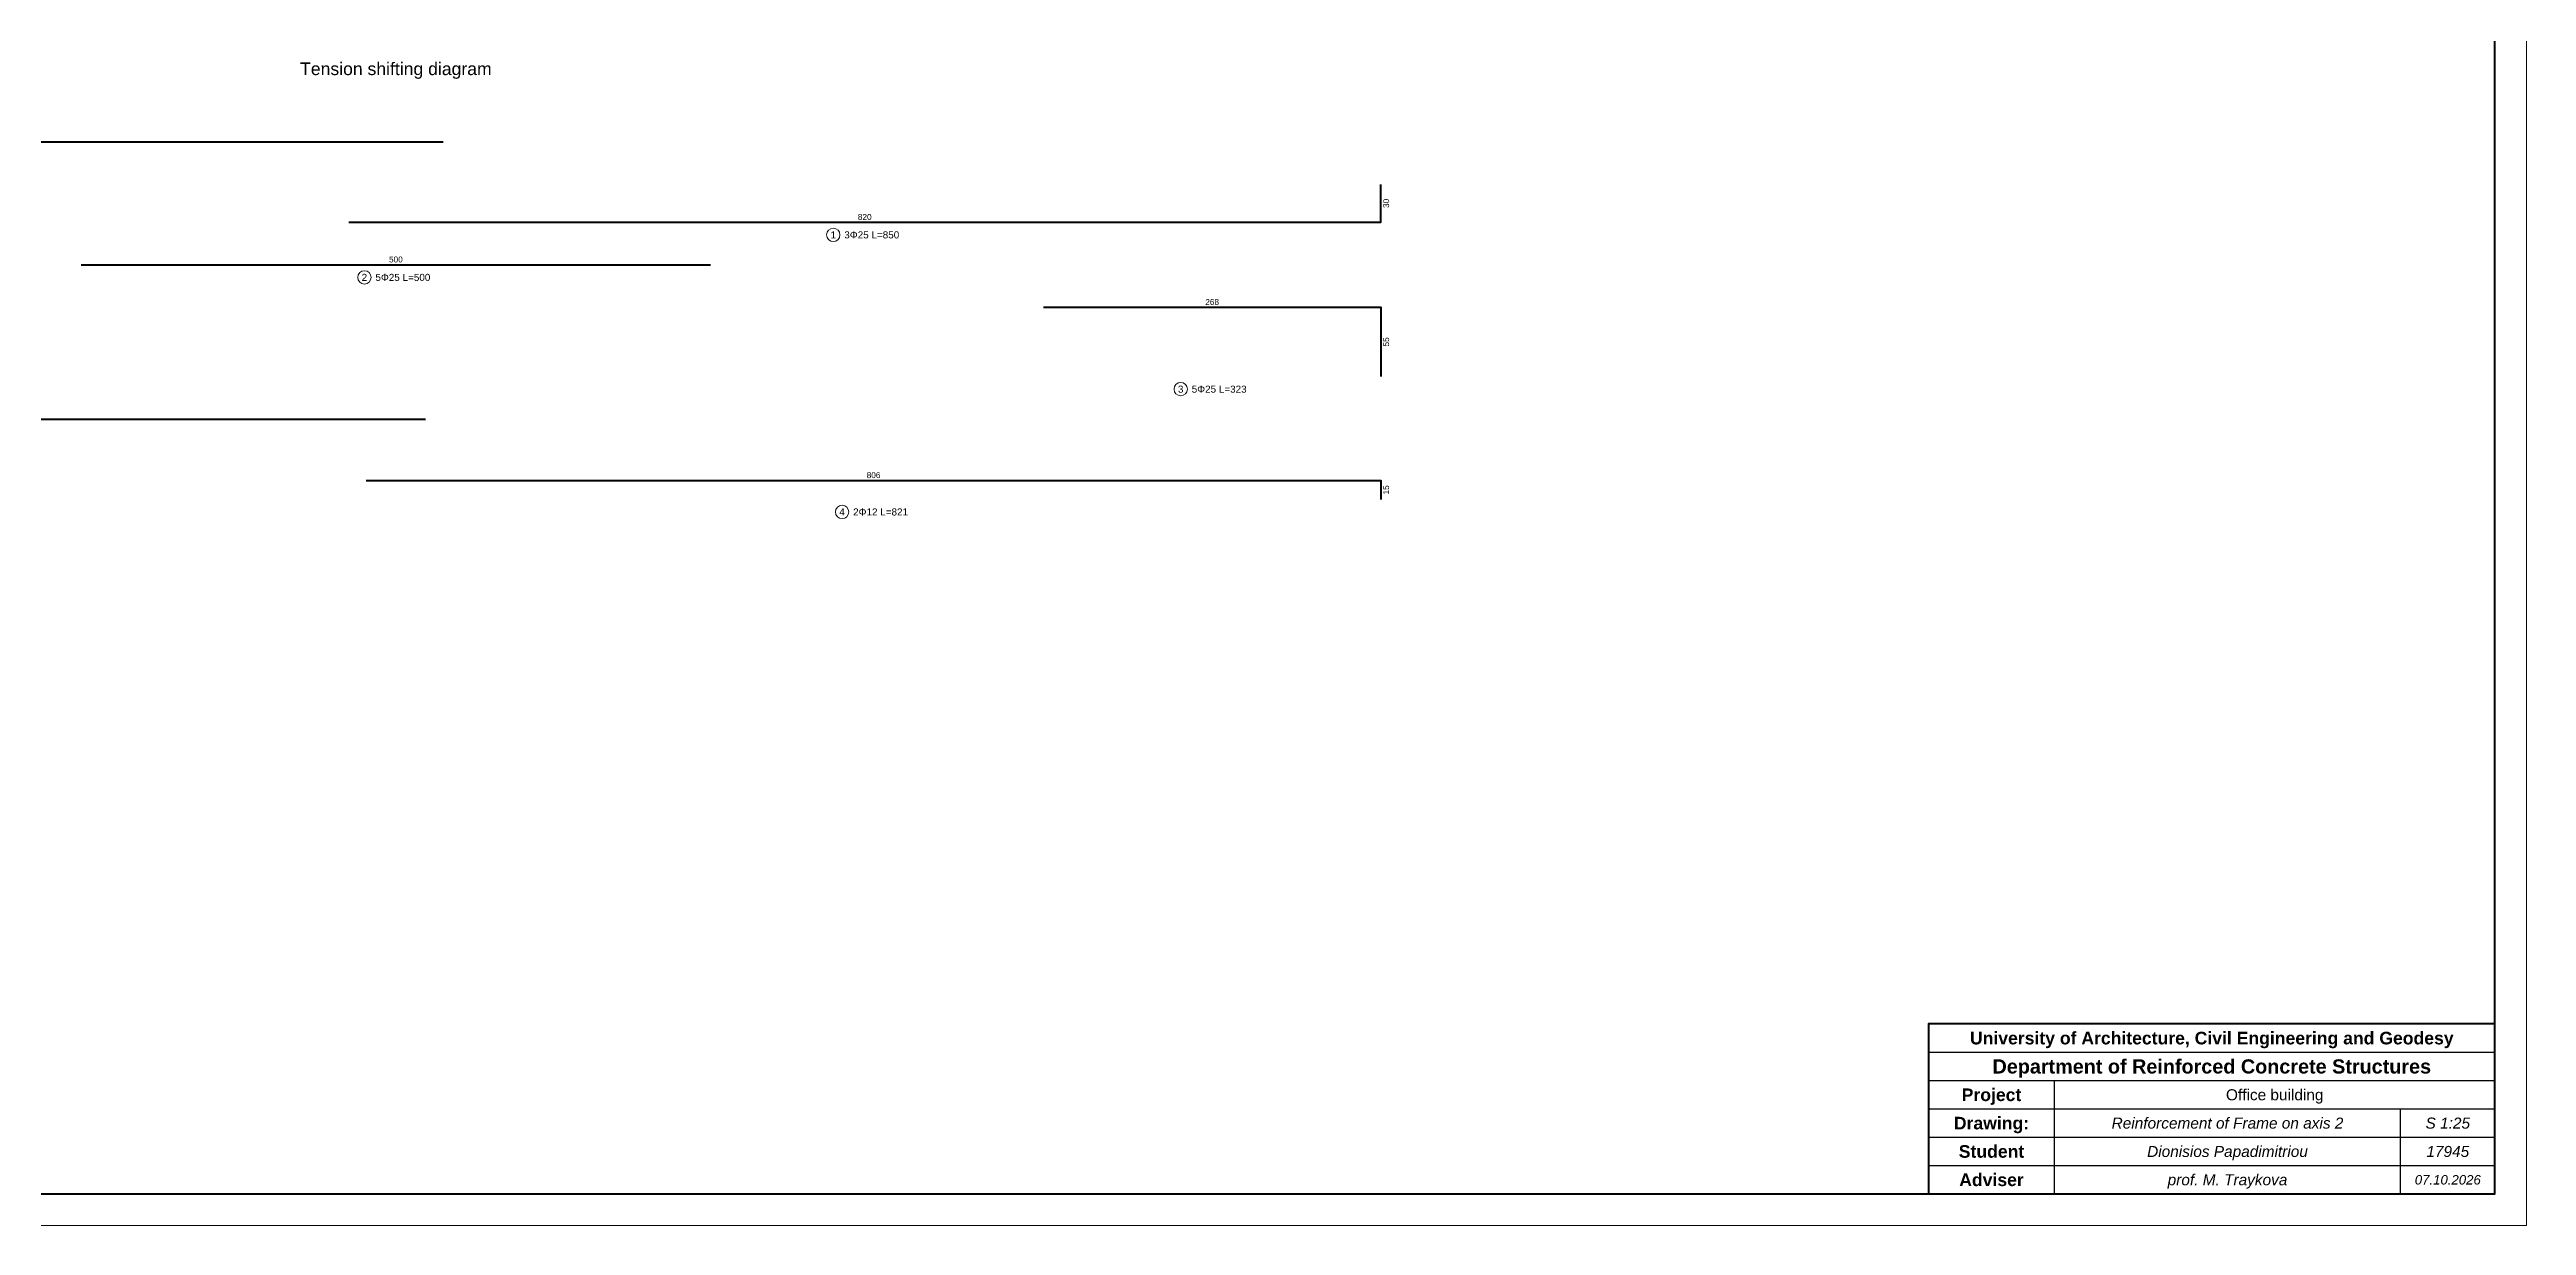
# Model space of a CAD drawing. Header units: centimetres. Extents: x -495 to 2478, y -1612 to 490.
# Drawn here: x 510 to 2478, y -1612 to -679 of the extents above; entities that cross this region are included whole.
import ezdxf
from ezdxf.enums import TextEntityAlignment as Align

# ---------------------------------------------------------------- set-up
doc = ezdxf.new("R2010")
doc.units = ezdxf.units.CM
for name, color, linetype, lineweight in [('D-BARS', 1, 'Continuous', 50), ('D-TEXT', 7, 'Continuous', 18), ('SHEET', 7, 'Continuous', 35)]:
    doc.layers.add(name, color=color, linetype=linetype, lineweight=lineweight)
doc.styles.add('RC_TEXT', font='arial.ttf')
doc.styles.add('TB', font='arial.ttf')
doc.styles.add('TB_B', font='arialbd.ttf')
doc.styles.add('TB_I', font='ariali.ttf')

msp = doc.modelspace()

# ---------------------------------------------------------------- linework, layer by layer
at = {"layer": 'D-BARS'}
for points in [[(2.5, -722.13), (2.5, -752.13), (822.5, -752.13)], [(747.5, -815.88), (1567.5, -815.88), (1567.5, -785.88)], [(535, -849.63), (1035, -849.63)], [(1299.5, -883.38), (1567.5, -883.38), (1567.5, -938.38)], [(2.5, -987.13), (2.5, -972.13), (808.5, -972.13)], [(761.5, -1020.88), (1567.5, -1020.88), (1567.5, -1035.88)]]:
    msp.add_lwpolyline(points, dxfattribs=at)
at = {"layer": 'D-TEXT'}
for centre in [(1132.5, -825.88), (760, -859.63), (1408.5, -948.38), (1139.5, -1045.88)]:
    msp.add_circle(centre, 5.31, dxfattribs=at)
at = {"layer": 'SHEET', "color": 7, "lineweight": 25}
for p, q in [((2002.63, -1474.9), (2452.63, -1474.9)), ((2002.63, -1497.4), (2452.63, -1497.4)), ((2102.63, -1587.4), (2102.63, -1497.4)), ((2002.63, -1519.9), (2452.63, -1519.9)), ((2377.63, -1587.4), (2377.63, -1519.9)), ((2002.63, -1542.4), (2452.63, -1542.4)), ((2002.63, -1564.9), (2452.63, -1564.9))]:
    msp.add_line(p, q, dxfattribs=at)
at = {"layer": 'SHEET', "color": 7, "lineweight": 13}
msp.add_lwpolyline([(-494.87, -1612.4), (2477.63, -1612.4), (2477.63, 490.1), (-494.87, 490.1)], close=True, dxfattribs=at)
at = {"layer": 'SHEET', "color": 7, "lineweight": 50}
for points in [[(-444.87, -1587.4), (2452.63, -1587.4), (2452.63, 465.1), (-444.87, 465.1)], [(2002.63, -1587.4), (2452.63, -1587.4), (2452.63, -1452.4), (2002.63, -1452.4)]]:
    msp.add_lwpolyline(points, close=True, dxfattribs=at)

# ---------------------------------------------------------------- texts
at = {"layer": 'D-TEXT', "style": 'RC_TEXT'}
for s, height, p in [('Tension shifting diagram', 10, (785, -694.01)), ('1', 5.62, (1132.5, -825.88)), ('820', 4.688, (1157.5, -811.67)), ('500', 4.688, (785, -845.42)), ('2', 5.62, (760, -859.63)), ('268', 4.688, (1433.5, -879.17)), ('3', 5.62, (1408.5, -948.38)), ('806', 4.688, (1164.5, -1016.67)), ('4', 5.62, (1139.5, -1045.88))]:
    msp.add_text(s, height=height, dxfattribs=at).set_placement(p, align=Align.MIDDLE_CENTER)
for s, rotation, p in [('30', 90, (1571.72, -800.88)), ('55', -270, (1571.72, -910.88)), ('15', -270, (1571.72, -1028.38))]:
    msp.add_text(s, height=4.688, rotation=rotation, dxfattribs=at).set_placement(p, align=Align.MIDDLE_CENTER)
for s, p in [('3Φ25 L=850', (1141.25, -825.88)), ('5Φ25 L=500', (768.75, -859.63)), ('5Φ25 L=323', (1417.25, -948.38)), ('2Φ12 L=821', (1148.25, -1045.88))]:
    msp.add_text(s, height=5.625, dxfattribs=at).set_placement(p, align=Align.MIDDLE_LEFT)
at = {"layer": 'SHEET', "color": 7}
for s, height, style, p in [('University of Architecture, Civil Engineering and Geodesy', 10, 'TB_B', (2227.63, -1463.65)), ('Department of Reinforced Concrete Structures', 11.25, 'TB_B', (2227.63, -1486.15)), ('Project', 10, 'TB_B', (2052.63, -1508.65)), ('Office building', 8.75, 'TB', (2277.63, -1508.65)), ('Drawing:', 10, 'TB_B', (2052.63, -1531.15)), ('Reinforcement of Frame on axis 2', 8.75, 'TB_I', (2240.13, -1531.15)), ('S 1:25', 8.75, 'TB_I', (2415.13, -1531.15)), ('Student', 10, 'TB_B', (2052.63, -1553.65)), ('Dionisios Papadimitriou', 8.75, 'TB_I', (2240.13, -1553.65)), ('17945', 8.75, 'TB_I', (2415.13, -1553.65)), ('Adviser', 10, 'TB_B', (2052.63, -1576.15)), ('prof. M. Traykova', 8.75, 'TB_I', (2240.13, -1576.15)), ('07.10.2026', 7.5, 'TB_I', (2415.13, -1576.15))]:
    msp.add_text(s, height=height, dxfattribs=dict(at, style=style)).set_placement(p, align=Align.MIDDLE_CENTER)

doc.saveas('drawing.dxf')
